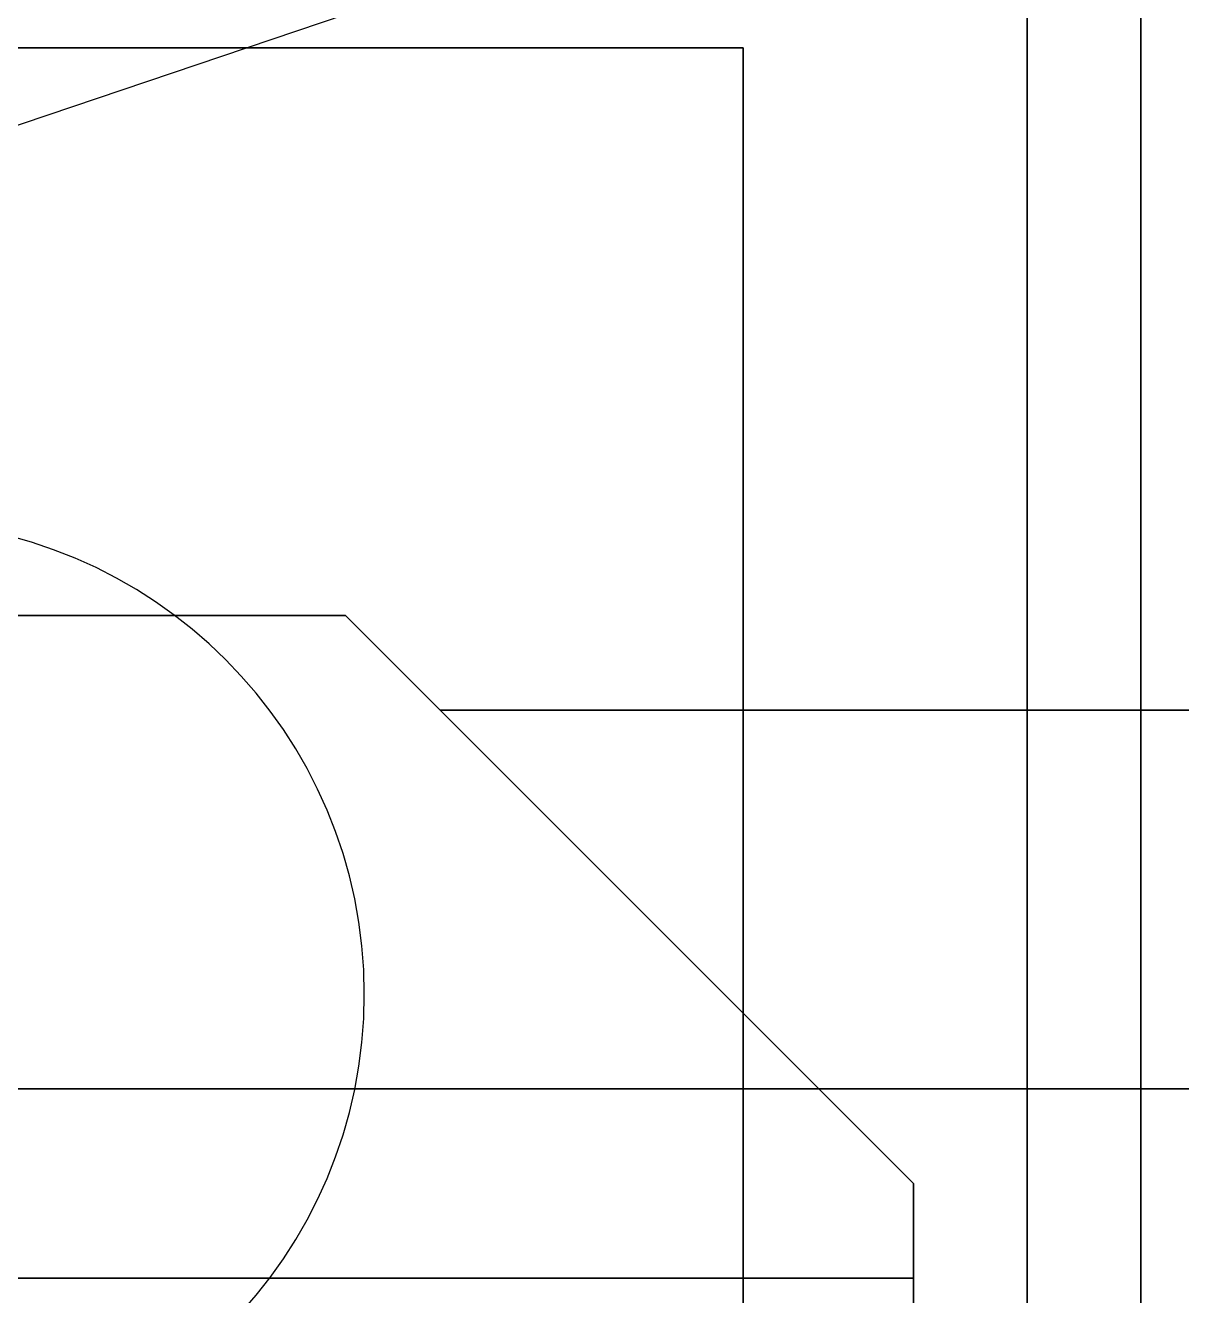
# Model space of a CAD drawing. Header units: millimetres. Extents: x -58 to 58, y -6 to 23.
# Drawn here: x 45.555 to 48.607, y 13.604 to 16.959 of the extents above; entities that cross this region are included whole.
import ezdxf

# ---------------------------------------------------------------- set-up
doc = ezdxf.new("R2010")
doc.units = ezdxf.units.MM
doc.header["$MEASUREMENT"] = 0
doc.layers.add('CL57_ASM', color=7, linetype='CONTINUOUS')

msp = doc.modelspace()

# ---------------------------------------------------------------- linework, layer by layer
at = {"layer": 'CL57_ASM'}
for p, q in [((48.5, 22, -65.7), (48.5, 2, -65.7)), ((48.5, 22, -1), (48.5, 0, -1)), ((48.5, 22, -1), (48.5, 0, -1)), ((48.5, 22, -65.7), (48.5, 2, -65.7)), ((48.5, 22, -65.7), (48.5, 2, -65.7)), ((48.5, 22, -1), (48.5, 0, -1)), ((48.5, 22, -1), (48.5, 0, -1)), ((48.5, 22, -65.7), (48.5, 2, -65.7)), ((48.5, 22, -65.7), (48.5, 2, -65.7)), ((48.5, 22, -1), (48.5, 0, -1)), ((48.5, 22, -1), (48.5, 0, -1)), ((48.5, 22, -65.7), (48.5, 2, -65.7)), ((48.5, 6.7, -44.9), (48.5, 18, -44.9)), ((48.5, 6.3, -58.4), (48.5, 18, -58.4)), ((48.5, 18, -37.7), (48.5, 6.3, -37.7)), ((48.5, 6.7, -57.9), (48.5, 18, -57.9)), ((48.5, 6.7, -44.9), (48.5, 18, -44.9)), ((48.5, 6.7, -57.9), (48.5, 18, -57.9)), ((48.5, 18, -37.7), (48.5, 6.3, -37.7)), ((48.5, 6.3, -58.4), (48.5, 18, -58.4)), ((48.5, 6.7, -44.9), (48.5, 18, -44.9)), ((48.5, 6.3, -58.4), (48.5, 18, -58.4)), ((48.5, 18, -37.7), (48.5, 6.3, -37.7)), ((48.5, 6.7, -57.9), (48.5, 18, -57.9)), ((48.5, 6.7, -44.9), (48.5, 18, -44.9)), ((48.5, 6.7, -57.9), (48.5, 18, -57.9)), ((48.5, 18, -37.7), (48.5, 6.3, -37.7)), ((48.5, 6.3, -58.4), (48.5, 18, -58.4)), ((48.5, 6.7, -44.9), (48.5, 18, -44.9)), ((48.5, 6.3, -58.4), (48.5, 18, -58.4)), ((48.5, 18, -37.7), (48.5, 6.3, -37.7)), ((48.5, 6.7, -57.9), (48.5, 18, -57.9)), ((48.5, 6.7, -44.9), (48.5, 18, -44.9)), ((48.5, 6.7, -57.9), (48.5, 18, -57.9)), ((48.5, 18, -37.7), (48.5, 6.3, -37.7)), ((48.5, 6.3, -58.4), (48.5, 18, -58.4)), ((48.5, 9.9, -46.225), (48.5, 17.5, -46.225)), ((48.5, 9.9, -46.225), (48.5, 17.5, -46.225)), ((48.5, 17.5, -56.575), (48.5, 9.9, -56.575)), ((48.5, 17.5, -56.575), (48.5, 9.9, -56.575)), ((48.5, 9.9, -46.225), (48.5, 17.5, -46.225)), ((48.5, 9.9, -46.225), (48.5, 17.5, -46.225)), ((48.5, 17.5, -56.575), (48.5, 9.9, -56.575)), ((48.5, 17.5, -56.575), (48.5, 9.9, -56.575)), ((48.5, 9.9, -46.225), (48.5, 17.5, -46.225)), ((48.5, 9.9, -46.225), (48.5, 17.5, -46.225)), ((48.5, 17.5, -56.575), (48.5, 9.9, -56.575)), ((48.5, 17.5, -56.575), (48.5, 9.9, -56.575)), ((48.2, 10.2, -46.525), (48.2, 17.2, -46.525)), ((48.2, 10.2, -46.525), (48.2, 17.2, -46.525)), ((48.2, 17.2, -56.275), (48.2, 10.2, -56.275)), ((48.2, 17.2, -56.275), (48.2, 10.2, -56.275)), ((48.2, 10.2, -46.525), (48.2, 17.2, -46.525)), ((48.2, 10.2, -46.525), (48.2, 17.2, -46.525)), ((48.2, 17.2, -56.275), (48.2, 10.2, -56.275)), ((48.2, 17.2, -56.275), (48.2, 10.2, -56.275)), ((48.2, 10.2, -46.525), (48.2, 17.2, -46.525)), ((48.2, 10.2, -46.525), (48.2, 17.2, -46.525)), ((48.2, 17.2, -56.275), (48.2, 10.2, -56.275)), ((48.2, 17.2, -56.275), (48.2, 10.2, -56.275)), ((46.6071, 17.0579, -55.05), (37.5247, 13.9877, -55.05)), ((46.6071, 17.0579, -55.05), (37.5247, 13.9877, -55.05)), ((46.6071, 17.0579, -54), (37.5247, 13.9877, -54)), ((46.6071, 17.0579, -54), (37.5247, 13.9877, -54)), ((46.6071, 17.0579, -52.95), (37.5247, 13.9877, -52.95)), ((46.6071, 17.0579, -52.95), (37.5247, 13.9877, -52.95)), ((46.6071, 17.0579, -51.9), (37.5247, 13.9877, -51.9)), ((46.6071, 17.0579, -51.9), (37.5247, 13.9877, -51.9)), ((46.6071, 17.0579, -50.85), (37.5247, 13.9877, -50.85)), ((46.6071, 17.0579, -50.85), (37.5247, 13.9877, -50.85)), ((46.6071, 17.0579, -49.8), (37.5247, 13.9877, -49.8)), ((46.6071, 17.0579, -49.8), (37.5247, 13.9877, -49.8)), ((46.6071, 17.0579, -48.75), (37.5247, 13.9877, -48.75)), ((46.6071, 17.0579, -48.75), (37.5247, 13.9877, -48.75)), ((46.6071, 17.0579, -47.7), (37.5247, 13.9877, -47.7)), ((46.6071, 17.0579, -47.7), (37.5247, 13.9877, -47.7)), ((46.6071, 17.0579, -55.05), (37.5247, 13.9877, -55.05)), ((46.6071, 17.0579, -55.05), (37.5247, 13.9877, -55.05)), ((46.6071, 17.0579, -54), (37.5247, 13.9877, -54)), ((46.6071, 17.0579, -54), (37.5247, 13.9877, -54)), ((46.6071, 17.0579, -52.95), (37.5247, 13.9877, -52.95)), ((46.6071, 17.0579, -52.95), (37.5247, 13.9877, -52.95)), ((46.6071, 17.0579, -51.9), (37.5247, 13.9877, -51.9)), ((46.6071, 17.0579, -51.9), (37.5247, 13.9877, -51.9)), ((46.6071, 17.0579, -50.85), (37.5247, 13.9877, -50.85)), ((46.6071, 17.0579, -50.85), (37.5247, 13.9877, -50.85)), ((46.6071, 17.0579, -49.8), (37.5247, 13.9877, -49.8)), ((46.6071, 17.0579, -49.8), (37.5247, 13.9877, -49.8)), ((46.6071, 17.0579, -48.75), (37.5247, 13.9877, -48.75)), ((46.6071, 17.0579, -48.75), (37.5247, 13.9877, -48.75)), ((46.6071, 17.0579, -47.7), (37.5247, 13.9877, -47.7)), ((46.6071, 17.0579, -47.7), (37.5247, 13.9877, -47.7)), ((46.6071, 17.0579, -55.05), (37.5247, 13.9877, -55.05)), ((46.6071, 17.0579, -55.05), (37.5247, 13.9877, -55.05)), ((46.6071, 17.0579, -54), (37.5247, 13.9877, -54)), ((46.6071, 17.0579, -54), (37.5247, 13.9877, -54)), ((46.6071, 17.0579, -52.95), (37.5247, 13.9877, -52.95)), ((46.6071, 17.0579, -52.95), (37.5247, 13.9877, -52.95)), ((46.6071, 17.0579, -51.9), (37.5247, 13.9877, -51.9)), ((46.6071, 17.0579, -51.9), (37.5247, 13.9877, -51.9)), ((46.6071, 17.0579, -50.85), (37.5247, 13.9877, -50.85)), ((46.6071, 17.0579, -50.85), (37.5247, 13.9877, -50.85)), ((46.6071, 17.0579, -49.8), (37.5247, 13.9877, -49.8)), ((46.6071, 17.0579, -49.8), (37.5247, 13.9877, -49.8)), ((46.6071, 17.0579, -48.75), (37.5247, 13.9877, -48.75)), ((46.6071, 17.0579, -48.75), (37.5247, 13.9877, -48.75)), ((46.6071, 17.0579, -47.7), (37.5247, 13.9877, -47.7)), ((46.6071, 17.0579, -47.7), (37.5247, 13.9877, -47.7)), ((47.45, 16.9, -2), (42.95, 16.9, -2)), ((47.45, 16.9, -2), (42.95, 16.9, -2)), ((42.95, 16.9, -11), (47.45, 16.9, -11)), ((42.95, 16.9, -11), (47.45, 16.9, -11)), ((47.45, 16.9, -2), (42.95, 16.9, -2)), ((47.45, 16.9, -2), (42.95, 16.9, -2)), ((42.95, 16.9, -11), (47.45, 16.9, -11)), ((42.95, 16.9, -11), (47.45, 16.9, -11)), ((47.45, 16.9, -2), (42.95, 16.9, -2)), ((47.45, 16.9, -2), (42.95, 16.9, -2)), ((42.95, 16.9, -11), (47.45, 16.9, -11)), ((42.95, 16.9, -11), (47.45, 16.9, -11)), ((47.45, 6.7, -2), (47.45, 16.9, -2)), ((47.45, 16.9, -11), (47.45, 6.7, -11)), ((47.45, 16.9, -11), (47.45, 16.9, -2)), ((47.45, 6.7, -2), (47.45, 16.9, -2)), ((47.45, 16.9, -11), (47.45, 16.9, -2)), ((47.45, 16.9, -11), (47.45, 6.7, -11)), ((47.45, 6.7, -2), (47.45, 16.9, -2)), ((47.45, 16.9, -11), (47.45, 6.7, -11)), ((47.45, 16.9, -11), (47.45, 16.9, -2)), ((47.45, 6.7, -2), (47.45, 16.9, -2)), ((47.45, 16.9, -11), (47.45, 16.9, -2)), ((47.45, 16.9, -11), (47.45, 6.7, -11)), ((47.45, 6.7, -2), (47.45, 16.9, -2)), ((47.45, 16.9, -11), (47.45, 6.7, -11)), ((47.45, 16.9, -11), (47.45, 16.9, -2)), ((47.45, 6.7, -2), (47.45, 16.9, -2)), ((47.45, 16.9, -11), (47.45, 16.9, -2)), ((47.45, 16.9, -11), (47.45, 6.7, -11)), ((38.2, 15.4, -44.4), (46.4, 15.4, -44.4)), ((46.4, 15.4, -37.7), (38.2, 15.4, -37.7)), ((38.2, 15.4, -44.4), (46.4, 15.4, -44.4)), ((46.4, 15.4, -37.7), (38.2, 15.4, -37.7)), ((38.2, 15.4, -44.4), (46.4, 15.4, -44.4)), ((46.4, 15.4, -37.7), (38.2, 15.4, -37.7)), ((38.2, 15.4, -44.4), (46.4, 15.4, -44.4)), ((46.4, 15.4, -37.7), (38.2, 15.4, -37.7)), ((38.2, 15.4, -44.4), (46.4, 15.4, -44.4)), ((46.4, 15.4, -37.7), (38.2, 15.4, -37.7)), ((38.2, 15.4, -44.4), (46.4, 15.4, -44.4)), ((46.4, 15.4, -37.7), (38.2, 15.4, -37.7)), ((47.9, 13.9, -44.4), (46.4, 15.4, -44.4)), ((46.4, 15.4, -37.7), (47.9, 13.9, -37.7)), ((46.4, 15.4, -44.4), (46.4, 15.4, -37.7)), ((47.9, 13.9, -44.4), (46.4, 15.4, -44.4)), ((46.4, 15.4, -44.4), (46.4, 15.4, -37.7)), ((46.4, 15.4, -37.7), (47.9, 13.9, -37.7)), ((47.9, 13.9, -44.4), (46.4, 15.4, -44.4)), ((46.4, 15.4, -37.7), (47.9, 13.9, -37.7)), ((46.4, 15.4, -44.4), (46.4, 15.4, -37.7)), ((47.9, 13.9, -44.4), (46.4, 15.4, -44.4)), ((46.4, 15.4, -44.4), (46.4, 15.4, -37.7)), ((46.4, 15.4, -37.7), (47.9, 13.9, -37.7)), ((47.9, 13.9, -44.4), (46.4, 15.4, -44.4)), ((46.4, 15.4, -37.7), (47.9, 13.9, -37.7)), ((46.4, 15.4, -44.4), (46.4, 15.4, -37.7)), ((47.9, 13.9, -44.4), (46.4, 15.4, -44.4)), ((46.4, 15.4, -44.4), (46.4, 15.4, -37.7)), ((46.4, 15.4, -37.7), (47.9, 13.9, -37.7)), ((46.65, 15.15, -41.62), (46.65, 15.15, -43.02)), ((46.65, 15.15, -43.02), (47.65, 14.15, -43.02)), ((47.65, 14.15, -39.08), (46.65, 15.15, -39.08)), ((46.65, 15.15, -39.08), (46.65, 15.15, -40.48)), ((46.65, 15.15, -40.48), (47.65, 14.15, -40.48)), ((47.65, 14.15, -41.62), (46.65, 15.15, -41.62)), ((49.5, 15.15, -41.62), (46.65, 15.15, -41.62)), ((47.65, 14.15, -41.62), (46.65, 15.15, -41.62)), ((49.5, 15.15, -41.62), (46.65, 15.15, -41.62)), ((46.65, 15.15, -43.02), (49.5, 15.15, -43.02)), ((46.65, 15.15, -41.62), (46.65, 15.15, -43.02)), ((46.65, 15.15, -43.02), (47.65, 14.15, -43.02)), ((46.65, 15.15, -43.02), (49.5, 15.15, -43.02)), ((49.5, 15.15, -39.08), (46.65, 15.15, -39.08)), ((47.65, 14.15, -39.08), (46.65, 15.15, -39.08)), ((49.5, 15.15, -39.08), (46.65, 15.15, -39.08)), ((49.5, 15.15, -40.48), (46.65, 15.15, -40.48)), ((46.65, 15.15, -39.08), (46.65, 15.15, -40.48)), ((46.65, 15.15, -40.48), (47.65, 14.15, -40.48)), ((49.5, 15.15, -40.48), (46.65, 15.15, -40.48)), ((46.65, 15.15, -41.62), (46.65, 15.15, -43.02)), ((46.65, 15.15, -43.02), (47.65, 14.15, -43.02)), ((47.65, 14.15, -39.08), (46.65, 15.15, -39.08)), ((46.65, 15.15, -39.08), (46.65, 15.15, -40.48)), ((46.65, 15.15, -40.48), (47.65, 14.15, -40.48)), ((47.65, 14.15, -41.62), (46.65, 15.15, -41.62)), ((49.5, 15.15, -41.62), (46.65, 15.15, -41.62)), ((47.65, 14.15, -41.62), (46.65, 15.15, -41.62)), ((49.5, 15.15, -41.62), (46.65, 15.15, -41.62)), ((46.65, 15.15, -43.02), (49.5, 15.15, -43.02)), ((46.65, 15.15, -41.62), (46.65, 15.15, -43.02)), ((46.65, 15.15, -43.02), (47.65, 14.15, -43.02)), ((46.65, 15.15, -43.02), (49.5, 15.15, -43.02)), ((49.5, 15.15, -39.08), (46.65, 15.15, -39.08)), ((47.65, 14.15, -39.08), (46.65, 15.15, -39.08)), ((49.5, 15.15, -39.08), (46.65, 15.15, -39.08)), ((49.5, 15.15, -40.48), (46.65, 15.15, -40.48)), ((46.65, 15.15, -39.08), (46.65, 15.15, -40.48)), ((46.65, 15.15, -40.48), (47.65, 14.15, -40.48)), ((49.5, 15.15, -40.48), (46.65, 15.15, -40.48)), ((46.65, 15.15, -41.62), (46.65, 15.15, -43.02)), ((46.65, 15.15, -43.02), (47.65, 14.15, -43.02)), ((47.65, 14.15, -39.08), (46.65, 15.15, -39.08)), ((46.65, 15.15, -39.08), (46.65, 15.15, -40.48)), ((46.65, 15.15, -40.48), (47.65, 14.15, -40.48)), ((47.65, 14.15, -41.62), (46.65, 15.15, -41.62)), ((49.5, 15.15, -41.62), (46.65, 15.15, -41.62)), ((47.65, 14.15, -41.62), (46.65, 15.15, -41.62)), ((49.5, 15.15, -41.62), (46.65, 15.15, -41.62)), ((46.65, 15.15, -43.02), (49.5, 15.15, -43.02)), ((46.65, 15.15, -41.62), (46.65, 15.15, -43.02)), ((46.65, 15.15, -43.02), (47.65, 14.15, -43.02)), ((46.65, 15.15, -43.02), (49.5, 15.15, -43.02)), ((49.5, 15.15, -39.08), (46.65, 15.15, -39.08)), ((47.65, 14.15, -39.08), (46.65, 15.15, -39.08)), ((49.5, 15.15, -39.08), (46.65, 15.15, -39.08)), ((49.5, 15.15, -40.48), (46.65, 15.15, -40.48)), ((46.65, 15.15, -39.08), (46.65, 15.15, -40.48)), ((46.65, 15.15, -40.48), (47.65, 14.15, -40.48)), ((49.5, 15.15, -40.48), (46.65, 15.15, -40.48)), ((46.45, 14.4, -1), (46.45, 14.4)), ((46.45, 14.4, -1), (46.45, 14.4)), ((46.45, 14.4, -1.25), (46.45, 14.4, -2)), ((46.45, 14.4, -1.25), (46.45, 14.4, -2)), ((46.45, 14.4, -1), (46.45, 14.4)), ((46.45, 14.4, -1), (46.45, 14.4)), ((46.45, 14.4, -1.25), (46.45, 14.4, -2)), ((46.45, 14.4, -1.25), (46.45, 14.4, -2)), ((46.45, 14.4, -1), (46.45, 14.4)), ((46.45, 14.4, -1), (46.45, 14.4)), ((46.45, 14.4, -1.25), (46.45, 14.4, -2)), ((46.45, 14.4, -1.25), (46.45, 14.4, -2)), ((42.9, 14.15, -41.62), (47.65, 14.15, -41.62)), ((42.9, 14.15, -43.02), (47.65, 14.15, -43.02)), ((42.9, 14.15, -41.62), (47.65, 14.15, -41.62)), ((42.9, 14.15, -43.02), (47.65, 14.15, -43.02)), ((47.65, 14.15, -39.08), (42.9, 14.15, -39.08)), ((47.65, 14.15, -40.48), (42.9, 14.15, -40.48)), ((47.65, 14.15, -39.08), (42.9, 14.15, -39.08)), ((47.65, 14.15, -40.48), (42.9, 14.15, -40.48)), ((42.9, 14.15, -41.62), (47.65, 14.15, -41.62)), ((42.9, 14.15, -43.02), (47.65, 14.15, -43.02)), ((42.9, 14.15, -41.62), (47.65, 14.15, -41.62)), ((42.9, 14.15, -43.02), (47.65, 14.15, -43.02)), ((47.65, 14.15, -39.08), (42.9, 14.15, -39.08)), ((47.65, 14.15, -40.48), (42.9, 14.15, -40.48)), ((47.65, 14.15, -39.08), (42.9, 14.15, -39.08)), ((47.65, 14.15, -40.48), (42.9, 14.15, -40.48)), ((42.9, 14.15, -41.62), (47.65, 14.15, -41.62)), ((42.9, 14.15, -43.02), (47.65, 14.15, -43.02)), ((42.9, 14.15, -41.62), (47.65, 14.15, -41.62)), ((42.9, 14.15, -43.02), (47.65, 14.15, -43.02)), ((47.65, 14.15, -39.08), (42.9, 14.15, -39.08)), ((47.65, 14.15, -40.48), (42.9, 14.15, -40.48)), ((47.65, 14.15, -39.08), (42.9, 14.15, -39.08)), ((47.65, 14.15, -40.48), (42.9, 14.15, -40.48)), ((47.65, 14.15, -43.02), (47.9, 13.9, -43.02)), ((47.9, 13.9, -39.08), (47.65, 14.15, -39.08)), ((47.65, 14.15, -40.48), (47.9, 13.9, -40.48)), ((47.9, 13.9, -41.62), (47.65, 14.15, -41.62)), ((49.5, 14.15, -41.62), (47.65, 14.15, -41.62)), ((47.65, 14.15, -43.02), (49.5, 14.15, -43.02)), ((49.5, 14.15, -41.62), (47.65, 14.15, -41.62)), ((47.65, 14.15, -43.02), (49.5, 14.15, -43.02)), ((47.9, 13.9, -41.62), (47.65, 14.15, -41.62)), ((47.65, 14.15, -43.02), (47.9, 13.9, -43.02)), ((47.9, 13.9, -39.08), (47.65, 14.15, -39.08)), ((49.5, 14.15, -39.08), (47.65, 14.15, -39.08)), ((47.65, 14.15, -40.48), (49.5, 14.15, -40.48)), ((47.65, 14.15, -40.48), (47.9, 13.9, -40.48)), ((49.5, 14.15, -39.08), (47.65, 14.15, -39.08)), ((47.65, 14.15, -40.48), (49.5, 14.15, -40.48)), ((47.65, 14.15, -43.02), (47.9, 13.9, -43.02)), ((47.9, 13.9, -39.08), (47.65, 14.15, -39.08)), ((47.65, 14.15, -40.48), (47.9, 13.9, -40.48)), ((47.9, 13.9, -41.62), (47.65, 14.15, -41.62)), ((49.5, 14.15, -41.62), (47.65, 14.15, -41.62)), ((47.65, 14.15, -43.02), (49.5, 14.15, -43.02)), ((49.5, 14.15, -41.62), (47.65, 14.15, -41.62)), ((47.65, 14.15, -43.02), (49.5, 14.15, -43.02)), ((47.9, 13.9, -41.62), (47.65, 14.15, -41.62)), ((47.65, 14.15, -43.02), (47.9, 13.9, -43.02)), ((47.9, 13.9, -39.08), (47.65, 14.15, -39.08)), ((49.5, 14.15, -39.08), (47.65, 14.15, -39.08)), ((47.65, 14.15, -40.48), (49.5, 14.15, -40.48)), ((47.65, 14.15, -40.48), (47.9, 13.9, -40.48)), ((49.5, 14.15, -39.08), (47.65, 14.15, -39.08)), ((47.65, 14.15, -40.48), (49.5, 14.15, -40.48)), ((47.65, 14.15, -43.02), (47.9, 13.9, -43.02)), ((47.9, 13.9, -39.08), (47.65, 14.15, -39.08)), ((47.65, 14.15, -40.48), (47.9, 13.9, -40.48)), ((47.9, 13.9, -41.62), (47.65, 14.15, -41.62)), ((49.5, 14.15, -41.62), (47.65, 14.15, -41.62)), ((47.65, 14.15, -43.02), (49.5, 14.15, -43.02)), ((49.5, 14.15, -41.62), (47.65, 14.15, -41.62)), ((47.65, 14.15, -43.02), (49.5, 14.15, -43.02)), ((47.9, 13.9, -41.62), (47.65, 14.15, -41.62)), ((47.65, 14.15, -43.02), (47.9, 13.9, -43.02)), ((47.9, 13.9, -39.08), (47.65, 14.15, -39.08)), ((49.5, 14.15, -39.08), (47.65, 14.15, -39.08)), ((47.65, 14.15, -40.48), (49.5, 14.15, -40.48)), ((47.65, 14.15, -40.48), (47.9, 13.9, -40.48)), ((49.5, 14.15, -39.08), (47.65, 14.15, -39.08)), ((47.65, 14.15, -40.48), (49.5, 14.15, -40.48)), ((47.9, 13.9, -44.4), (47.9, 6.7, -44.4)), ((47.9, 6.7, -37.7), (47.9, 13.9, -37.7)), ((47.9, 13.9, -44.4), (47.9, 13.9, -43.02)), ((47.9, 13.9, -39.08), (47.9, 13.9, -37.7)), ((47.9, 13.9, -41.62), (47.9, 13.9, -40.48)), ((47.9, 13.65, -41.62), (47.9, 13.9, -41.62)), ((47.9, 13.9, -43.02), (47.9, 13.65, -43.02)), ((47.9, 13.65, -41.62), (47.9, 13.9, -41.62)), ((47.9, 13.9, -41.62), (47.9, 13.9, -40.48)), ((47.9, 13.9, -40.48), (47.9, 13.65, -40.48)), ((47.9, 13.65, -39.08), (47.9, 13.9, -39.08)), ((47.9, 13.9, -39.08), (47.9, 13.9, -37.7)), ((47.9, 6.7, -37.7), (47.9, 13.9, -37.7)), ((47.9, 13.9, -44.4), (47.9, 6.7, -44.4)), ((47.9, 13.9, -44.4), (47.9, 13.9, -43.02)), ((47.9, 13.9, -43.02), (47.9, 13.65, -43.02)), ((47.9, 13.65, -39.08), (47.9, 13.9, -39.08)), ((47.9, 13.9, -40.48), (47.9, 13.65, -40.48)), ((47.9, 13.9, -44.4), (47.9, 6.7, -44.4)), ((47.9, 6.7, -37.7), (47.9, 13.9, -37.7)), ((47.9, 13.9, -44.4), (47.9, 13.9, -43.02)), ((47.9, 13.9, -39.08), (47.9, 13.9, -37.7)), ((47.9, 13.9, -41.62), (47.9, 13.9, -40.48)), ((47.9, 13.65, -41.62), (47.9, 13.9, -41.62)), ((47.9, 13.9, -43.02), (47.9, 13.65, -43.02)), ((47.9, 13.65, -41.62), (47.9, 13.9, -41.62)), ((47.9, 13.9, -41.62), (47.9, 13.9, -40.48)), ((47.9, 13.9, -40.48), (47.9, 13.65, -40.48)), ((47.9, 13.65, -39.08), (47.9, 13.9, -39.08)), ((47.9, 13.9, -39.08), (47.9, 13.9, -37.7)), ((47.9, 6.7, -37.7), (47.9, 13.9, -37.7)), ((47.9, 13.9, -44.4), (47.9, 6.7, -44.4)), ((47.9, 13.9, -44.4), (47.9, 13.9, -43.02)), ((47.9, 13.9, -43.02), (47.9, 13.65, -43.02)), ((47.9, 13.65, -39.08), (47.9, 13.9, -39.08)), ((47.9, 13.9, -40.48), (47.9, 13.65, -40.48)), ((47.9, 13.9, -44.4), (47.9, 6.7, -44.4)), ((47.9, 6.7, -37.7), (47.9, 13.9, -37.7)), ((47.9, 13.9, -44.4), (47.9, 13.9, -43.02)), ((47.9, 13.9, -39.08), (47.9, 13.9, -37.7)), ((47.9, 13.9, -41.62), (47.9, 13.9, -40.48)), ((47.9, 13.65, -41.62), (47.9, 13.9, -41.62)), ((47.9, 13.9, -43.02), (47.9, 13.65, -43.02)), ((47.9, 13.65, -41.62), (47.9, 13.9, -41.62)), ((47.9, 13.9, -41.62), (47.9, 13.9, -40.48)), ((47.9, 13.9, -40.48), (47.9, 13.65, -40.48)), ((47.9, 13.65, -39.08), (47.9, 13.9, -39.08)), ((47.9, 13.9, -39.08), (47.9, 13.9, -37.7)), ((47.9, 6.7, -37.7), (47.9, 13.9, -37.7)), ((47.9, 13.9, -44.4), (47.9, 6.7, -44.4)), ((47.9, 13.9, -44.4), (47.9, 13.9, -43.02)), ((47.9, 13.9, -43.02), (47.9, 13.65, -43.02)), ((47.9, 13.65, -39.08), (47.9, 13.9, -39.08)), ((47.9, 13.9, -40.48), (47.9, 13.65, -40.48)), ((42.9, 13.65, -41.62), (47.9, 13.65, -41.62)), ((47.9, 13.65, -43.02), (42.9, 13.65, -43.02)), ((47.9, 13.65, -43.02), (42.9, 13.65, -43.02)), ((42.9, 13.65, -41.62), (47.9, 13.65, -41.62)), ((42.9, 13.65, -39.08), (47.9, 13.65, -39.08)), ((42.9, 13.65, -40.48), (47.9, 13.65, -40.48)), ((42.9, 13.65, -40.48), (47.9, 13.65, -40.48)), ((42.9, 13.65, -39.08), (47.9, 13.65, -39.08)), ((42.9, 13.65, -41.62), (47.9, 13.65, -41.62)), ((47.9, 13.65, -43.02), (42.9, 13.65, -43.02)), ((47.9, 13.65, -43.02), (42.9, 13.65, -43.02)), ((42.9, 13.65, -41.62), (47.9, 13.65, -41.62)), ((42.9, 13.65, -39.08), (47.9, 13.65, -39.08)), ((42.9, 13.65, -40.48), (47.9, 13.65, -40.48)), ((42.9, 13.65, -40.48), (47.9, 13.65, -40.48)), ((42.9, 13.65, -39.08), (47.9, 13.65, -39.08)), ((42.9, 13.65, -41.62), (47.9, 13.65, -41.62)), ((47.9, 13.65, -43.02), (42.9, 13.65, -43.02)), ((47.9, 13.65, -43.02), (42.9, 13.65, -43.02)), ((42.9, 13.65, -41.62), (47.9, 13.65, -41.62)), ((42.9, 13.65, -39.08), (47.9, 13.65, -39.08)), ((42.9, 13.65, -40.48), (47.9, 13.65, -40.48)), ((42.9, 13.65, -40.48), (47.9, 13.65, -40.48)), ((42.9, 13.65, -39.08), (47.9, 13.65, -39.08)), ((47.9, 13.65, -40.48), (47.9, 13.65, -39.08)), ((47.9, 13.65, -43.02), (47.9, 13.65, -41.62)), ((47.9, 13.65, -43.02), (47.9, 13.65, -41.62)), ((47.9, 13.65, -40.48), (47.9, 13.65, -39.08)), ((47.9, 13.65, -40.48), (47.9, 13.65, -39.08)), ((47.9, 13.65, -43.02), (47.9, 13.65, -41.62)), ((47.9, 13.65, -43.02), (47.9, 13.65, -41.62)), ((47.9, 13.65, -40.48), (47.9, 13.65, -39.08)), ((47.9, 13.65, -40.48), (47.9, 13.65, -39.08)), ((47.9, 13.65, -43.02), (47.9, 13.65, -41.62)), ((47.9, 13.65, -43.02), (47.9, 13.65, -41.62)), ((47.9, 13.65, -40.48), (47.9, 13.65, -39.08))]:
    msp.add_line(p, q, dxfattribs=at)
for centre, start, end in [((45.2, 14.4, -1), 0, 180), ((45.2, 14.4), 0, 180), ((45.2, 14.4, -1), 0, 180), ((45.2, 14.4), 0, 180), ((45.2, 14.4, -2), 0, 180), ((45.2, 14.4, -2), 0, 180), ((45.2, 14.4, -1.25), 0, 180), ((45.2, 14.4, -1.25), 0, 0), ((45.2, 14.4, -1.25), 0, 180), ((45.2, 14.4, -1.25), 0, 0), ((45.2, 14.4, -1), 0, 180), ((45.2, 14.4), 0, 180), ((45.2, 14.4, -1), 0, 180), ((45.2, 14.4), 0, 180), ((45.2, 14.4, -2), 0, 180), ((45.2, 14.4, -2), 0, 180), ((45.2, 14.4, -1.25), 0, 180), ((45.2, 14.4, -1.25), 0, 0), ((45.2, 14.4, -1.25), 0, 180), ((45.2, 14.4, -1.25), 0, 0), ((45.2, 14.4, -1), 0, 180), ((45.2, 14.4), 0, 180), ((45.2, 14.4, -1), 0, 180), ((45.2, 14.4), 0, 180), ((45.2, 14.4, -2), 0, 180), ((45.2, 14.4, -2), 0, 180), ((45.2, 14.4, -1.25), 0, 180), ((45.2, 14.4, -1.25), 0, 0), ((45.2, 14.4, -1.25), 0, 180), ((45.2, 14.4, -1.25), 0, 0), ((45.2, 14.4, -1), 180, 0), ((45.2, 14.4), 180, 0), ((45.2, 14.4, -1), 180, 0), ((45.2, 14.4), 180, 0), ((45.2, 14.4, -2), 180, 0), ((45.2, 14.4, -2), 180, 0), ((45.2, 14.4, -1.25), 180, 0), ((45.2, 14.4, -1.25), 180, 0), ((45.2, 14.4, -1), 180, 0), ((45.2, 14.4), 180, 0), ((45.2, 14.4, -1), 180, 0), ((45.2, 14.4), 180, 0), ((45.2, 14.4, -2), 180, 0), ((45.2, 14.4, -2), 180, 0), ((45.2, 14.4, -1.25), 180, 0), ((45.2, 14.4, -1.25), 180, 0), ((45.2, 14.4, -1), 180, 0), ((45.2, 14.4), 180, 0), ((45.2, 14.4, -1), 180, 0), ((45.2, 14.4), 180, 0), ((45.2, 14.4, -2), 180, 0), ((45.2, 14.4, -2), 180, 0), ((45.2, 14.4, -1.25), 180, 0), ((45.2, 14.4, -1.25), 180, 0)]:
    msp.add_arc(centre, 1.25, start, end, dxfattribs=at)

doc.saveas('drawing.dxf')
